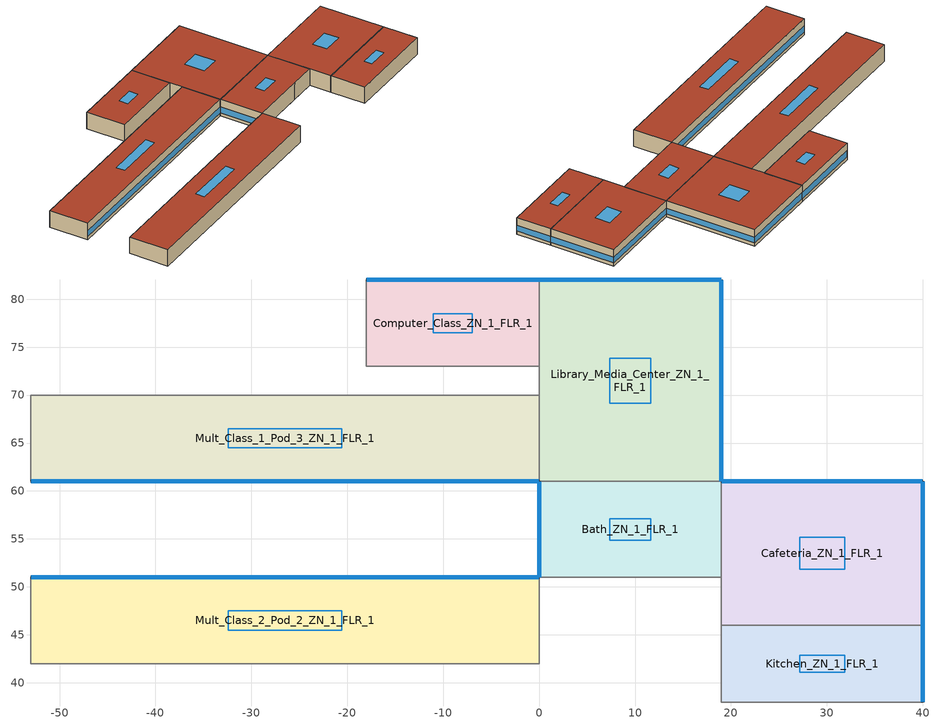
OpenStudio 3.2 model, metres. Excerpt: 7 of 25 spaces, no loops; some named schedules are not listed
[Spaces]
Library_Media_Center_ZN_1_FLR_1
 floor foundation (BTAP-Grnd-Floor-Mass:U-0.757_std): 19,82 19,61 0,61 0,82 z0
 wall outside: 19,61 19,82 0,82 z0:4
 wall to Computer_Class_ZN_1_FLR_1: 0,82 0,73 z0:4
 wall to Bath_ZN_1_FLR_1: 0,61 19,61 z0:4
 wall to Mult_Class_1_Pod_3_ZN_1_FLR_1: 0,70 0,61 z0:4
 wall to Corridor_Pod_3_ZN_1_FLR_1: 0,73 0,70 z0:4
 window (BTAP-Ext-FixedWindow:U=0.220 SHGC=0.600): 19,61.03 19,81.97 / 18.97,82 0.03,82 z0.76:2.19
 roof outside: 19,61 19,82 0,82 0,61 z4
 skylight (BTAP-Ext-Skylights:U=0.220 SHGC=0.600): 11.62,69.15 11.62,73.85 7.38,73.85 7.38,69.15 z4
Kitchen_ZN_1_FLR_1
 floor foundation (BTAP-Grnd-Floor-Mass:U-0.757_std): 40,46 40,38 19,38 19,46 z0
 wall outside: 40,38 40,46 z0:4
 wall to Mech_ZN_1_FLR_1: 19,46 19,38 z0:4
 wall to Cafeteria_ZN_1_FLR_1: 40,46 19,46 z0:4
 wall to Gym_ZN_1_FLR_1: 19,38 40,38 z0:4
 window (BTAP-Ext-FixedWindow:U=0.220 SHGC=0.600): 40,38.03 40,45.97 z0.76:2.19
 roof outside: 40,38 40,46 19,46 19,38 z4
 skylight (BTAP-Ext-Skylights:U=0.220 SHGC=0.600): 31.85,41.11 31.85,42.89 27.15,42.89 27.15,41.11 z4
Computer_Class_ZN_1_FLR_1
 floor foundation (BTAP-Grnd-Floor-Mass:U-0.757_std): 0,82 0,73 -18,73 -18,82 z0
 wall outside: 0,82 -18,82 z0:4
 wall to Corridor_Pod_3_ZN_1_FLR_1: -18,73 0,73 z0:4
 wall to Mult_Class_2_Pod_3_ZN_1_FLR_1: -18,82 -18,73 z0:4
 window (BTAP-Ext-FixedWindow:U=0.220 SHGC=0.600): -0.03,82 -17.97,82 z0.76:2.19
 roof outside: 0,73 0,82 -18,82 -18,73 z4
 skylight (BTAP-Ext-Skylights:U=0.220 SHGC=0.600): -6.99,76.49 -6.99,78.51 -11.01,78.51 -11.01,76.49 z4
Cafeteria_ZN_1_FLR_1
 floor foundation (BTAP-Grnd-Floor-Mass:U-0.757_std): 40,61 40,46 19,46 19,61 z0
 wall outside: 40,46 40,61 19,61 z0:4
 wall to Bath_ZN_1_FLR_1: 19,61 19,51 z0:4
 wall to Mech_ZN_1_FLR_1: 19,51 19,46 z0:4
 window (BTAP-Ext-FixedWindow:U=0.220 SHGC=0.600): 40,46.03 40,60.97 / 39.97,61 19.03,61 z0.76:2.19
 roof outside: 40,46 40,61 19,61 19,46 z4
 skylight (BTAP-Ext-Skylights:U=0.220 SHGC=0.600): 31.85,51.82 31.85,55.18 27.15,55.18 27.15,51.82 z4
Mult_Class_2_Pod_2_ZN_1_FLR_1
 floor foundation (BTAP-Grnd-Floor-Mass:U-0.757_std): 0,51 0,42 -53,42 -53,51 z0
 wall outside: 0,51 -53,51 z0:4
 wall to Corner_Class_2_Pod_2_ZN_1_FLR_1: -53,51 -53,42 z0:4
 wall to Corridor_Pod_2_ZN_1_FLR_1: -53,42 0,42 z0:4
 wall to Main_Corridor_ZN_1_FLR_1: 0,42 0,51 z0:4
 window (BTAP-Ext-FixedWindow:U=0.220 SHGC=0.600): -0.03,51 -52.97,51 z0.76:2.18
 roof outside: 0,42 0,51 -53,51 -53,42 z4
 skylight (BTAP-Ext-Skylights:U=0.220 SHGC=0.600): -20.57,45.49 -20.57,47.51 -32.43,47.51 -32.43,45.49 z4
Bath_ZN_1_FLR_1
 floor foundation (BTAP-Grnd-Floor-Mass:U-0.757_std): 19,61 19,51 0,51 0,61 z0
 wall outside: 0,61 0,51 z0:4
 wall to Mech_ZN_1_FLR_1: 13,51 19,51 z0:4
 wall to Main_Corridor_ZN_1_FLR_1: 0,51 13,51 z0:4
 window (BTAP-Ext-FixedWindow:U=0.220 SHGC=0.600): 0,60.97 0,51.03 z0.76:2.19
 roof outside: 19,51 19,61 0,61 0,51 z4
 skylight (BTAP-Ext-Skylights:U=0.220 SHGC=0.600): 11.62,54.88 11.62,57.12 7.38,57.12 7.38,54.88 z4
Mult_Class_1_Pod_3_ZN_1_FLR_1
 floor foundation (BTAP-Grnd-Floor-Mass:U-0.757_std): 0,70 0,61 -53,61 -53,70 z0
 wall outside: -53,61 0,61 z0:4
 wall to Corridor_Pod_3_ZN_1_FLR_1: 0,70 -53,70 z0:4
 wall to Corner_Class_1_Pod_3_ZN_1_FLR_1: -53,70 -53,61 z0:4
 window (BTAP-Ext-FixedWindow:U=0.220 SHGC=0.600): -52.97,61 -0.03,61 z0.76:2.18
 roof outside: 0,61 0,70 -53,70 -53,61 z4
 skylight (BTAP-Ext-Skylights:U=0.220 SHGC=0.600): -20.57,64.49 -20.57,66.51 -32.43,66.51 -32.43,64.49 z4
[Site]
MONCTON INTL A_NB_CAN: Latitude {deg}=46.11; Longitude {deg}=-64.68; Time Zone {hr}=-4; Elevation {m}=70.7; Terrain=City
[Building]
PrimarySchool: North Axis {deg}=0; Default Construction Set=BTAP-Mass at hdd = 4680.0; Standards Number of Stories=1; Standards Number of Above Ground Stories=1; Standards Template=NECB2011; Standards Building Type=PrimarySchool
[Site:WaterMainsTemperature]
Calculation Method=Correlation; Annual Average Outdoor Air Temperature {C}=6.20833; Maximum Difference In Monthly Average Outdoor Air Temperatures {deltaC}=27
[Site:GroundTemperature:BuildingSurface]
19.527, 19.502, 19.536, 19.598, 20.002, 21.64, 22.225, 22.375, 21.449, 20.121, 19.802, 19.633
[SizingPeriod:DesignDay] Barometric Pressure {Pa}=100479; Sky Clearness=0; Rain Indicator=0; Snow Indicator=0; Day of Month=21; Daylight Saving Time Indicator=0; Humidity Indicating Type=Wetbulb; Dry-Bulb Temperature Range Modifier Type=DefaultMultipliers
Name | Maximum Dry-Bulb Temperature {C} | Daily Dry-Bulb Temperature Range {deltaC} | Humidity Indicating Conditions at Maximum Dry-Bulb | Wind Speed {m/s} | Wind Direction {deg} | Month | Day Type | Solar Model Indicator | ASHRAE Taub | ASHRAE Taud
Moncton-Greater Moncton LeBla Ann Clg .4% Condns DB=>MWB | 28.7 | 10.4 | 20.9 | 5.7 | 220 | 7 | SummerDesignDay | ASHRAETau | 0.414 | 2.302
Moncton-Greater Moncton LeBla Ann Htg 99.6% Condns DB | -22.2 | 0 | -22.2 | 5.3 | 240 | 1 | WinterDesignDay | ASHRAEClearSky
[Material:NoMass] Roughness=Smooth; Thermal Absorptance=0.9; Solar Absorptance=0.7
Name | Thermal Resistance {m2-K/W} | Visible Absorptance
Typical Carpet Pad; Typical Carpet Pad 1 | 0.21648 | 0.8
Typical Insulation 1 | 5.20402 | 0.7
Typical Insulation 2 | 3.77764 | 0.7
Typical Insulation 3 | 5.46446 | 0.7
Typical Carpet Pad 2 | 1.25503 | 0.8
Typical Carpet Pad 3; Typical Carpet Pad 4 | 3.45515 | 0.8
Typical Insulation 4 | 0.454528 | 0.7
Typical Insulation 5 | 0.454545 | 0.7
[Material]
Name | Roughness | Thickness {m} | Conductivity {W/m-K} | Density {kg/m3} | Specific Heat {J/kg-K} | Thermal Absorptance | Solar Absorptance | Visible Absorptance
G05 25mm wood | MediumSmooth | 0.0254 | 0.15 | 608 | 1630 | 0.9 | 0.5 | 0.5
100mm Normalweight concrete floor 1 | MediumSmooth | 0.1016 | 2.31 | 2322 | 832
G01 13mm gypsum board 1 | Smooth | 0.0127 | 0.16 | 800 | 1090 | 0.9 | 0.7 | 0.5
4 in. Normalweight Concrete Floor 1 | MediumRough | 0.1016 | 2.31 | 2322 | 832 | 0.9 | 0.7 | 0.7
1IN Stucco 1 | Smooth | 0.0253 | 0.6918 | 1858 | 837 | 0.9 | 0.7 | 0.92
8IN CONCRETE HW RefBldg 1 | Rough | 0.2032 | 1.311 | 2240 | 836.8 | 0.9 | 0.7 | 0.7
1/2IN Gypsum 1 | Smooth | 0.0127 | 0.16 | 784.9 | 830 | 0.9 | 0.4 | 0.4
Metal Roof Surface 1; F08 Metal surface 1 | Smooth | 0.0008 | 45.28 | 7824 | 500 | 0.9 | 0.7 | 0.7
6 in. Normalweight Concrete Floor 1; 6 in. Normalweight Concrete Floor 2; 6 in. Normalweight Concrete Floor 3 | MediumRough | 0.1524 | 2.31 | 2322 | 832 | 0.9 | 0.7 | 0.7
Expanded Polystyrene | MediumSmooth | 0.0363959 | 0.029 | 29 | 1210
[Construction]
BTAP-Int-Partition; BTAP-Int-Door: G05 25mm wood
BTAP-Int-Floor: 100mm Normalweight concrete floor 1, Typical Carpet Pad
BTAP-Int-Wall: G01 13mm gypsum board 1, G01 13mm gypsum board 1
BTAP-Int-Ceiling: Typical Carpet Pad, 100mm Normalweight concrete floor 1
BTAP-Int-Window: SimpleGlazing
BTAP-Ext-Floor-Mass:U-0.183: Typical Insulation 1, 4 in. Normalweight Concrete Floor 1, Typical Carpet Pad 1
BTAP-Ext-Wall-Mass:U-0.247: 1IN Stucco 1, 8IN CONCRETE HW RefBldg 1, Typical Insulation 2, 1/2IN Gypsum 1
BTAP-Ext-Roof-Metal:U-0.183: Metal Roof Surface 1, Typical Insulation 3
BTAP-Grnd-Floor-Mass:U-0.757: 6 in. Normalweight Concrete Floor 1, Typical Carpet Pad 2
BTAP-Grnd-Wall-Mass:U-0.284: 6 in. Normalweight Concrete Floor 2, Typical Carpet Pad 3
BTAP-Grnd-Roof-Mass:U-0.284: 6 in. Normalweight Concrete Floor 3, Typical Carpet Pad 4
BTAP-Ext-FixedWindow:U=0.220 SHGC=0.600; BTAP-Ext-GlassDoors:U=0.220 SHGC=0.600; BTAP-Ext-Skylights:U=0.220 SHGC=0.600; BTAP-Ext-DaylightDomes:U=0.220 SHGC=0.600; BTAP-Ext-DaylightDiffuser:U=0.220 SHGC=0.600: SimpleGlazing:U=0.220 SHGC=0.600
BTAP-Ext-Door:U-2.2: F08 Metal surface 1, Typical Insulation 4
BTAP-Ext-OverHeadDoor:U-2.2: Typical Insulation 5
BTAP-Grnd-Floor-Mass:U-0.757_std: 6 in. Normalweight Concrete Floor 1, Expanded Polystyrene
[DefaultConstructionSet]
BTAP-Mass at hdd = 4680.0: Default Exterior Surface Constructions=BTAP-Mass at hdd = 4680.0; Default Interior Surface Constructions=Default Surface Constructions 2; Default Ground Contact Surface Constructions=BTAP-Mass at hdd = 4680.0 1; Default Exterior SubSurface Constructions=BTAP-Mass at hdd = 4680.0; Default Interior SubSurface Constructions=Default Sub Surface Constructions 2; Interior Partition Construction=BTAP-Int-Partition
[DefaultSurfaceConstructions]
Name | Floor Construction | Wall Construction | Roof Ceiling Construction
Default Surface Constructions 2 | BTAP-Int-Floor | BTAP-Int-Wall | BTAP-Int-Ceiling
BTAP-Mass at hdd = 4680.0 | BTAP-Ext-Floor-Mass:U-0.183 | BTAP-Ext-Wall-Mass:U-0.247 | BTAP-Ext-Roof-Metal:U-0.183
BTAP-Mass at hdd = 4680.0 1 | BTAP-Grnd-Floor-Mass:U-0.757 | BTAP-Grnd-Wall-Mass:U-0.284 | BTAP-Grnd-Roof-Mass:U-0.284
[DefaultSubSurfaceConstructions]
Name | Fixed Window Construction | Operable Window Construction | Door Construction | Glass Door Construction | Overhead Door Construction | Skylight Construction | Tubular Daylight Dome Construction | Tubular Daylight Diffuser Construction
Default Sub Surface Constructions 2 | BTAP-Int-Window | BTAP-Int-Window | BTAP-Int-Door
BTAP-Mass at hdd = 4680.0 | BTAP-Ext-FixedWindow:U=0.220 SHGC=0.600 | BTAP-Ext-FixedWindow:U=0.220 SHGC=0.600 | BTAP-Ext-Door:U-2.2 | BTAP-Ext-GlassDoors:U=0.220 SHGC=0.600 | BTAP-Ext-OverHeadDoor:U-2.2 | BTAP-Ext-Skylights:U=0.220 SHGC=0.600 | BTAP-Ext-DaylightDomes:U=0.220 SHGC=0.600 | BTAP-Ext-DaylightDiffuser:U=0.220 SHGC=0.600
[WindowMaterial:SimpleGlazingSystem] U-Factor {W/m2-K}=2.2; Solar Heat Gain Coefficient=0.6; Visible Transmittance=0.21
SimpleGlazing; SimpleGlazing:U=0.220 SHGC=0.600
[Space] Building Story=Building Story 1; Part of Total Floor Area=Yes
Name | Space Type | Thermal Zone
Library_Media_Center_ZN_1_FLR_1 | Space Function Library - reading | ALL_ST=Library - reading_FL=Building Story 1_SCH=C
Mult_Class_2_Pod_2_ZN_1_FLR_1; Computer_Class_ZN_1_FLR_1 | Space Function Classroom/lecture/training | ALL_ST=Classroom/lecture/training_FL=Building Story 1_SCH=D 2
Kitchen_ZN_1_FLR_1 | Space Function Food preparation | ALL_ST=Food preparation_FL=Building Story 1_SCH=B
Mult_Class_1_Pod_3_ZN_1_FLR_1 | Space Function Classroom/lecture/training | ALL_ST=Classroom/lecture/training_FL=Building Story 1_SCH=D 3
Cafeteria_ZN_1_FLR_1 | Space Function Conf./meet./multi-purpose | ALL_ST=Conf./meet./multi-purpose_FL=Building Story 1_SCH=C
Bath_ZN_1_FLR_1 | Space Function Washroom-sch-D | WET_ST=Washroom-sch-D_FL=Building Story 1_SCHD
[BuildingStory]
Building Story 1: Nominal Z Coordinate {m}=0
[SpaceType] Standards Building Type=Space Function
Name | Default Schedule Set | Design Specification Outdoor Air Object | Standards Space Type
Space Function Washroom-sch-D | Space Function Washroom-sch-D Schedule Set | Space Function Washroom-sch-D Ventilation | Washroom-sch-D
Space Function Conf./meet./multi-purpose | Space Function Conf./meet./multi-purpose Schedule Set | Space Function Conf./meet./multi-purpose Ventilation | Conf./meet./multi-purpose
Space Function Classroom/lecture/training | Space Function Classroom/lecture/training Schedule Set | Space Function Classroom/lecture/training Ventilation | Classroom/lecture/training
Space Function Food preparation | Space Function Food preparation Schedule Set | Space Function Food preparation Ventilation | Food preparation
Space Function Library - reading | Space Function Library - reading Schedule Set | Space Function Library - reading Ventilation | Library - reading
[People:Definition] Number of People Calculation Method=People/Area; Fraction Radiant=0.3
Name | People per Space Floor Area {person/m2}
Space Function Classroom/lecture/training People Definition | 0.133365
Space Function Conf./meet./multi-purpose People Definition | 0.199993
Space Function Food preparation People Definition; Space Function Library - reading People Definition | 0.0500522
Space Function Washroom-sch-D People Definition | 0.0333681
[People] Work Efficiency Schedule=Work Efficiency Schedule; Clothing Insulation Schedule=Clothing Schedule; Air Velocity Schedule=Air Velocity Schedule; Multiplier=1
Name | People Definition | Space or SpaceType
Space Function Classroom/lecture/training People | Space Function Classroom/lecture/training People Definition | Space Function Classroom/lecture/training
Space Function Conf./meet./multi-purpose People | Space Function Conf./meet./multi-purpose People Definition | Space Function Conf./meet./multi-purpose
Space Function Food preparation People | Space Function Food preparation People Definition | Space Function Food preparation
Space Function Library - reading People | Space Function Library - reading People Definition | Space Function Library - reading
Space Function Washroom-sch-D People | Space Function Washroom-sch-D People Definition | Space Function Washroom-sch-D
[Lights:Definition] Design Level Calculation Method=Watts/Area; Fraction Radiant=0.5; Fraction Visible=0.2
Name | Watts per Space Floor Area {W/m2}
Space Function Classroom/lecture/training Lights Definition | 11.9699
Space Function Conf./meet./multi-purpose Lights Definition | 11.8799
Space Function Food preparation Lights Definition | 10.6999
Space Function Library - reading Lights Definition | 9.99992
Space Function Washroom-sch-D Lights Definition | 9.44992
[Lights] Fraction Replaceable=1
Name | Lights Definition | Space or SpaceType
Space Function Classroom/lecture/training Lights | Space Function Classroom/lecture/training Lights Definition | Space Function Classroom/lecture/training
Space Function Conf./meet./multi-purpose Lights | Space Function Conf./meet./multi-purpose Lights Definition | Space Function Conf./meet./multi-purpose
Space Function Food preparation Lights | Space Function Food preparation Lights Definition | Space Function Food preparation
Space Function Library - reading Lights | Space Function Library - reading Lights Definition | Space Function Library - reading
Space Function Washroom-sch-D Lights | Space Function Washroom-sch-D Lights Definition | Space Function Washroom-sch-D
[ElectricEquipment:Definition] Design Level Calculation Method=Watts/Area; Fraction Radiant=0.5
Name | Watts per Space Floor Area {W/m2}
Space Function Classroom/lecture/training Elec Equip Definition | 4.99996
Space Function Conf./meet./multi-purpose Elec Equip Definition; Space Function Library - reading Elec Equip Definition; Space Function Washroom-sch-D Elec Equip Definition | 0.999992
Space Function Food preparation Elec Equip Definition | 9.99992
[ElectricEquipment]
Name | Electric Equipment Definition | Space or SpaceType
Space Function Classroom/lecture/training Elec Equip | Space Function Classroom/lecture/training Elec Equip Definition | Space Function Classroom/lecture/training
Space Function Conf./meet./multi-purpose Elec Equip | Space Function Conf./meet./multi-purpose Elec Equip Definition | Space Function Conf./meet./multi-purpose
Space Function Food preparation Elec Equip | Space Function Food preparation Elec Equip Definition | Space Function Food preparation
Space Function Library - reading Elec Equip | Space Function Library - reading Elec Equip Definition | Space Function Library - reading
Space Function Washroom-sch-D Elec Equip | Space Function Washroom-sch-D Elec Equip Definition | Space Function Washroom-sch-D
[DesignSpecification:OutdoorAir] Outdoor Air Method=Sum
Name | Outdoor Air Flow per Person {m3/s-person}
Space Function Classroom/lecture/training Ventilation | 0.0285682
Space Function Conf./meet./multi-purpose Ventilation | 0.0190506
Space Function Food preparation Ventilation; Space Function Library - reading Ventilation | 0.0304482
Space Function Washroom-sch-D Ventilation | 0.228362
[DefaultScheduleSet] People Activity Level Schedule=NECB-Activity; Infiltration Schedule=Always On
Name | Number of People Schedule | Lighting Schedule | Electric Equipment Schedule
Space Function Classroom/lecture/training Schedule Set; Space Function Washroom-sch-D Schedule Set | NECB-D-Occupancy | NECB-D-Lighting | NECB-D-Electric-Equipment
Space Function Conf./meet./multi-purpose Schedule Set; Space Function Library - reading Schedule Set | NECB-C-Occupancy | NECB-C-Lighting | NECB-C-Electric-Equipment
Space Function Food preparation Schedule Set | NECB-B-Occupancy | NECB-B-Lighting | NECB-B-Electric-Equipment
[ThermostatSetpoint:DualSetpoint]
Name | Heating Setpoint Temperature Schedule | Cooling Setpoint Temperature Schedule
Space Function Washroom-sch-D Thermostat 3; Space Function Classroom/lecture/training Thermostat 29; Space Function Classroom/lecture/training Thermostat 30 | NECB-D-Thermostat Setpoint-Heating | NECB-D-Thermostat Setpoint-Cooling
Space Function Conf./meet./multi-purpose Thermostat 3; Space Function Library - reading Thermostat 3 | NECB-C-Thermostat Setpoint-Heating | NECB-C-Thermostat Setpoint-Cooling
Space Function Food preparation Thermostat 3 | NECB-B-Thermostat Setpoint-Heating | NECB-B-Thermostat Setpoint-Cooling
[SpaceInfiltration:DesignFlowRate] Schedule=Always On Discrete; Design Flow Rate Calculation Method=Flow/ExteriorArea; Flow per Exterior Surface Area {m3/s-m2}=0.00025; Constant Term Coefficient=0; Temperature Term Coefficient=0; Velocity Term Coefficient=0.224; Velocity Squared Term Coefficient=0
Name | Space or SpaceType
Bath_ZN_1_FLR_1 Infiltration | Bath_ZN_1_FLR_1
Cafeteria_ZN_1_FLR_1 Infiltration | Cafeteria_ZN_1_FLR_1
Computer_Class_ZN_1_FLR_1 Infiltration | Computer_Class_ZN_1_FLR_1
Kitchen_ZN_1_FLR_1 Infiltration | Kitchen_ZN_1_FLR_1
Library_Media_Center_ZN_1_FLR_1 Infiltration | Library_Media_Center_ZN_1_FLR_1
Mult_Class_1_Pod_3_ZN_1_FLR_1 Infiltration | Mult_Class_1_Pod_3_ZN_1_FLR_1
Mult_Class_2_Pod_2_ZN_1_FLR_1 Infiltration | Mult_Class_2_Pod_2_ZN_1_FLR_1
[ThermalZone] Use Ideal Air Loads=No
Name | Thermostat
WET_ST=Washroom-sch-D_FL=Building Story 1_SCHD | Space Function Washroom-sch-D Thermostat 3
ALL_ST=Conf./meet./multi-purpose_FL=Building Story 1_SCH=C | Space Function Conf./meet./multi-purpose Thermostat 3
ALL_ST=Food preparation_FL=Building Story 1_SCH=B | Space Function Food preparation Thermostat 3
ALL_ST=Classroom/lecture/training_FL=Building Story 1_SCH=D 2 | Space Function Classroom/lecture/training Thermostat 29
ALL_ST=Library - reading_FL=Building Story 1_SCH=C | Space Function Library - reading Thermostat 3
ALL_ST=Classroom/lecture/training_FL=Building Story 1_SCH=D 3 | Space Function Classroom/lecture/training Thermostat 30
[Foundation:Kiva] Wall Height Above Grade {m}=0; Wall Depth Below Slab {m}=0
Bldg Kiva Foundation; Corner_Class_1_Pod_2_ZN_1_FLR_1_Floor Kiva Foundation; Corner_Class_1_Pod_3_ZN_1_FLR_1_Floor Kiva Foundation; Corner_Class_2_Pod_2_ZN_1_FLR_1_Floor Kiva Foundation; Corner_Class_2_Pod_3_ZN_1_FLR_1_Floor Kiva Foundation; Mult_Class_2_Pod_1_ZN_1_FLR_1_Floor Kiva Foundation; Mult_Class_2_Pod_2_ZN_1_FLR_1_Floor Kiva Foundation; Mult_Class_2_Pod_3_ZN_1_FLR_1_Floor Kiva Foundation; Mult_Class_1_Pod_2_ZN_1_FLR_1_Floor Kiva Foundation; Mult_Class_1_Pod_3_ZN_1_FLR_1_Floor Kiva Foundation; Corridor_Pod_2_ZN_1_FLR_1_Floor Kiva Foundation; Corridor_Pod_3_ZN_1_FLR_1_Floor Kiva Foundation
[SurfaceProperty:ExposedFoundationPerimeter] Exposed Perimeter Calculation Method=TotalExposedPerimeter
Name | Total Exposed Perimeter {m}
Computer_Class_ZN_1_FLR_1_Floor | 18
Mult_Class_2_Pod_2_ZN_1_FLR_1_Floor; Mult_Class_1_Pod_3_ZN_1_FLR_1_Floor | 53
Cafeteria_ZN_1_FLR_1_Floor | 36
Kitchen_ZN_1_FLR_1_Floor | 8
Library_Media_Center_ZN_1_FLR_1_Floor | 40
Bath_ZN_1_FLR_1_Floor | 10
[Foundation:Kiva:Settings]

[Schedule:Ruleset]
Clothing Schedule: Default Day Schedule=Clothing Schedule Default Winter Clothes
Air Velocity Schedule: Default Day Schedule=Air Velocity Schedule Default
Work Efficiency Schedule: Default Day Schedule=Work Efficiency Schedule Default
NECB-D-Occupancy: Default Day Schedule=NECB-D-Occupancy Default
NECB-Activity: Default Day Schedule=NECB-Activity Default; Summer Design Day Schedule=NECB-Activity Summer Design Day; Winter Design Day Schedule=NECB-Activity Winter Design Day
NECB-D-Lighting: Default Day Schedule=NECB-D-Lighting Default
NECB-D-Electric-Equipment: Default Day Schedule=NECB-D-Electric-Equipment Default
Always On: Default Day Schedule=Always On Default
NECB-D-Thermostat Setpoint-Heating: Default Day Schedule=NECB-D-Thermostat Setpoint-Heating Default
NECB-D-Thermostat Setpoint-Cooling: Default Day Schedule=NECB-D-Thermostat Setpoint-Cooling Default
NECB-C-Occupancy: Default Day Schedule=NECB-C-Occupancy Default
NECB-C-Lighting: Default Day Schedule=NECB-C-Lighting Default
NECB-C-Electric-Equipment: Default Day Schedule=NECB-C-Electric-Equipment Default
NECB-C-Thermostat Setpoint-Heating: Default Day Schedule=NECB-C-Thermostat Setpoint-Heating Default
NECB-C-Thermostat Setpoint-Cooling: Default Day Schedule=NECB-C-Thermostat Setpoint-Cooling Default
NECB-B-Occupancy: Default Day Schedule=NECB-B-Occupancy Default
NECB-B-Lighting: Default Day Schedule=NECB-B-Lighting Default
NECB-B-Electric-Equipment: Default Day Schedule=NECB-B-Electric-Equipment Default
NECB-B-Thermostat Setpoint-Heating: Default Day Schedule=NECB-B-Thermostat Setpoint-Heating Default
NECB-B-Thermostat Setpoint-Cooling: Default Day Schedule=NECB-B-Thermostat Setpoint-Cooling Default
[Schedule:Day]
NECB-D-Thermostat Setpoint-Heating Default: 7, 0, 18, 8, 0, 20, 23, 0, 22, 24, 0, 18
NECB-D-Thermostat Setpoint-Cooling Default: 7, 0, 35, 23, 0, 24, 24, 0, 35
NECB-C-Thermostat Setpoint-Heating Default: 7, 0, 18, 8, 0, 20, 21, 0, 22, 24, 0, 18
[Schedule:Rule] Date Specification Type=DateRange; Start Month=1; Start Day=1; End Month=12; End Day=31
Name | Schedule Ruleset | Rule Order | Day Schedule | Apply Monday | Apply Tuesday | Apply Wednesday | Apply Thursday | Apply Friday | Apply Saturday | Apply Sunday
Schedule Rule 11 | NECB-D-Thermostat Setpoint-Heating | 2 | NECB-D-Thermostat Setpoint-Heating Default|Wkdy Day | Yes | Yes | Yes | Yes | Yes
Schedule Rule 12 | NECB-D-Thermostat Setpoint-Heating | 1 | NECB-D-Thermostat Setpoint-Heating Sat Day |  |  |  |  |  | Yes
Schedule Rule 13 | NECB-D-Thermostat Setpoint-Heating | 0 | NECB-D-Thermostat Setpoint-Heating Sun|Hol Day |  |  |  |  |  |  | Yes
Schedule Rule 14 | NECB-D-Thermostat Setpoint-Cooling | 2 | NECB-D-Thermostat Setpoint-Cooling Default|Wkdy Day | Yes | Yes | Yes | Yes | Yes
Schedule Rule 15 | NECB-D-Thermostat Setpoint-Cooling | 1 | NECB-D-Thermostat Setpoint-Cooling Sat Day |  |  |  |  |  | Yes
Schedule Rule 16 | NECB-D-Thermostat Setpoint-Cooling | 0 | NECB-D-Thermostat Setpoint-Cooling Sun|Hol Day |  |  |  |  |  |  | Yes
Schedule Rule 26 | NECB-C-Thermostat Setpoint-Heating | 2 | NECB-C-Thermostat Setpoint-Heating Default|Wkdy Day | Yes | Yes | Yes | Yes | Yes
Schedule Rule 27 | NECB-C-Thermostat Setpoint-Heating | 1 | NECB-C-Thermostat Setpoint-Heating Sat Day |  |  |  |  |  | Yes
[Schedule:Constant]
Always On Discrete: Value=1
